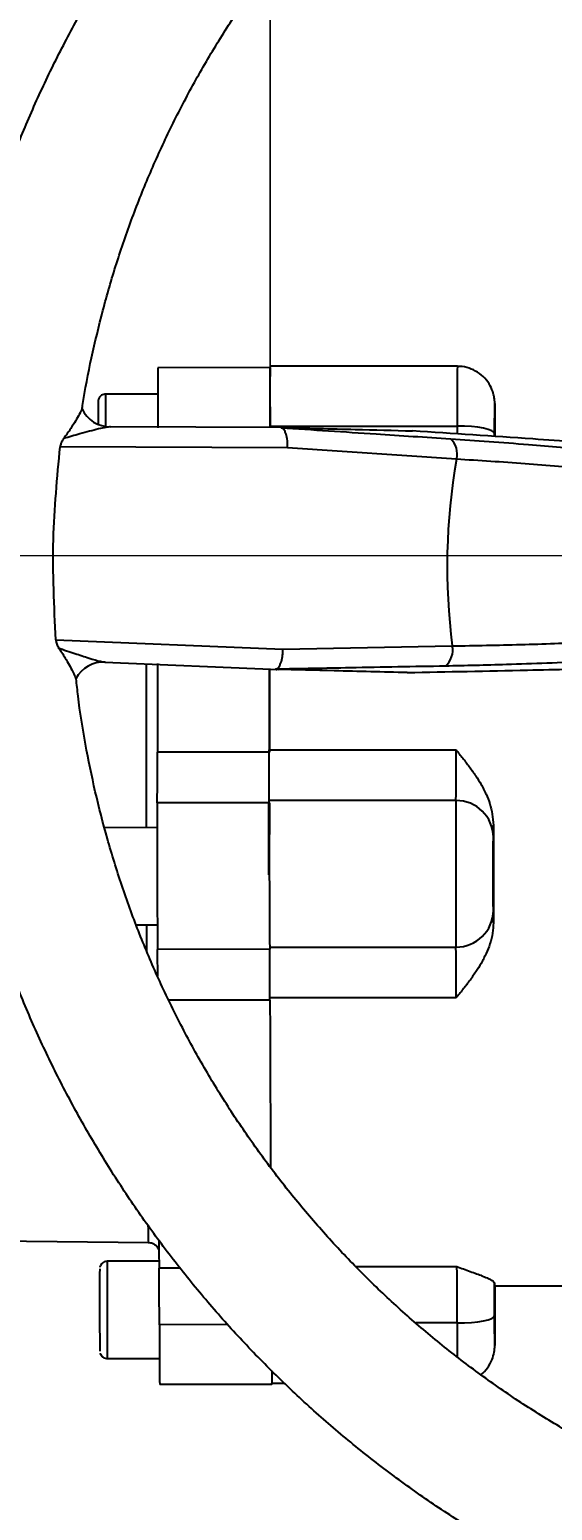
# Model space of a CAD drawing. Header units: millimetres. Extents: x 2312 to 3992, y 755 to 1943.
# Drawn here: x 2763.4 to 2833.3, y 987.7 to 1185.8 of the extents above; entities that cross this region are included whole.
import ezdxf

# ---------------------------------------------------------------- set-up
doc = ezdxf.new("R2010")
doc.units = ezdxf.units.MM
doc.layers.add('标注', color=3, linetype='Continuous', lineweight=13)
doc.styles.add('SLDTEXTSTYLE1', font='txt.shx', dxfattribs={"width": 0.7, "bigfont": 'gbcbig.shx'})
doc.styles.get("Standard").update_dxf_attribs({"font": 'arial.ttf'})
doc.dimstyles.new('AM_ISO', dxfattribs={"dimtxt": 3.5, "dimasz": 3.5, "dimexe": 1, "dimexo": 1, "dimgap": 1.5, "dimtad": 1, "dimdsep": 46, "dimtxsty": 'Standard', "dimcen": 0, "dimclrd": 256, "dimclre": 256, "dimclrt": 2, "dimadec": 0, "dimazin": 2, "dimtp": 0.1, "dimtm": 0.1, "dimtfac": 0.71, "dimtdec": 3, "dimtmove": 0, "dimatfit": 3, "dimfxl": 0, "dimlwd": -1, "dimlwe": -1, "dimarcsym": 0})
doc.dimstyles.new('SLDDIMSTYLE12$0', dxfattribs={"dimtxt": 12, "dimasz": 10, "dimexe": 0, "dimexo": 0.0625, "dimgap": 0.875, "dimtad": 1, "dimdec": 1, "dimlfac": 1.8, "dimrnd": 1e-09, "dimzin": 12, "dimdsep": 46, "dimtxsty": 'SLDTEXTSTYLE1', "dimcen": 0.09, "dimdle": 8.16, "dimclrd": 3, "dimclre": 3, "dimadec": 0, "dimazin": 3, "dimtfac": 1, "dimtdec": 1, "dimtofl": 0, "dimtmove": 0, "dimatfit": 3, "dimfxl": 0, "dimfrac": 2, "dimtolj": 1, "dimlwd": 5, "dimlwe": 5, "dimarcsym": 0})

# ---------------------------------------------------------------- blocks, each defined once
blk = doc.blocks.new('*D33')
at = {"layer": 'Defpoints', "color": 0, "transparency": 16777216}
for p in [(2795.57, 1275.79), (2795.57, 1140.08), (2901.6, 1115.37)]:
    blk.add_point(p, dxfattribs=at)
at = {"layer": '标注', "color": 3, "linetype": 'Continuous', "lineweight": 5, "transparency": 16777216}
for p, q in [((2795.57, 1140.14), (2795.57, 1275.79)), ((2891.6, 1275.79), (2805.57, 1275.79))]:
    blk.add_line(p, q, dxfattribs=at)
at = {"layer": '标注', "color": 3, "lineweight": 5, "transparency": 16777216}
blk.add_line((2901.6, 1115.43), (2901.6, 1275.79), dxfattribs=at)
at = {"layer": '标注', "color": 3, "transparency": 16777216}
for points in [[(2805.57, 1277.46), (2805.57, 1274.12), (2795.57, 1275.79)], [(2891.6, 1277.46), (2891.6, 1274.12), (2901.6, 1275.79)]]:
    blk.add_solid(points, dxfattribs=at)
at = {"layer": '标注', "color": 0, "transparency": 16777216, "insert": (2848.58, 1281.67), "char_height": 10, "attachment_point": 5, "style": 'SLDTEXTSTYLE1'}
blk.add_mtext('\\A1;106', dxfattribs=at)
blk = doc.blocks.new('*D34')
at = {"layer": 'Defpoints', "color": 0, "transparency": 16777216}
for p in [(2657.64, 1275.55), (2795.63, 1140.74), (2657.64, 1094.72)]:
    blk.add_point(p, dxfattribs=at)
at = {"layer": '标注', "color": 3, "linetype": 'Continuous', "lineweight": 5, "transparency": 16777216}
for p, q in [((2657.64, 1094.78), (2657.64, 1275.55)), ((2785.63, 1275.55), (2667.64, 1275.55))]:
    blk.add_line(p, q, dxfattribs=at)
at = {"layer": '标注', "color": 3, "lineweight": 5, "transparency": 16777216}
blk.add_line((2795.63, 1140.8), (2795.63, 1275.55), dxfattribs=at)
at = {"layer": '标注', "color": 3, "transparency": 16777216}
for points in [[(2667.64, 1277.21), (2667.64, 1273.88), (2657.64, 1275.55)], [(2785.63, 1277.21), (2785.63, 1273.88), (2795.63, 1275.55)]]:
    blk.add_solid(points, dxfattribs=at)
at = {"layer": '标注', "color": 0, "transparency": 16777216, "insert": (2726.63, 1281.42), "char_height": 10, "attachment_point": 5, "style": 'SLDTEXTSTYLE1'}
blk.add_mtext('\\A1;138', dxfattribs=at)
blk = doc.blocks.new('*D39')
at = {"layer": 'Defpoints', "color": 0, "transparency": 16777216}
for p in [(2901.6, 1115.37), (2752.33, 876.04), (2902.35, 876.04)]:
    blk.add_point(p, dxfattribs=at)
at = {"layer": '标注', "linetype": 'ByBlock', "transparency": 16777216}
for p, q in [((2900.6, 1115.37), (2751.33, 1115.37)), ((2752.33, 1111.87), (2752.33, 879.54)), ((2901.35, 876.04), (2751.33, 876.04))]:
    blk.add_line(p, q, dxfattribs=at)
at = {"layer": '标注', "transparency": 16777216}
for points in [[(2751.75, 1111.87), (2752.92, 1111.87), (2752.33, 1115.37)], [(2751.75, 879.54), (2752.92, 879.54), (2752.33, 876.04)]]:
    blk.add_solid(points, dxfattribs=at)
at = {"layer": '标注', "color": 2, "transparency": 16777216, "insert": (2741.69, 982.48), "char_height": 8, "attachment_point": 5, "rotation": 90}
blk.add_mtext('\\A1;{\\fSimSun|b0|i0|c134|p2;\\H2.28571x;245}', dxfattribs=at)

msp = doc.modelspace()

# ---------------------------------------------------------------- linework, layer by layer
at = {"color": 7, "linetype": 'Continuous', "lineweight": 25}
for p, q in [((2795.58, 1140.556), (2780.58, 1140.531)), ((2820.626, 1140.74), (2795.627, 1140.74)), ((2780.562, 1137.03), (2773.586, 1137.018)), ((2795.598, 1134.556), (2795.582, 1134.556)), ((2797.146, 1132.536), (2774.162, 1132.639)), ((2795.596, 1132.745), (2820.596, 1132.745)), ((2820.596, 1132.745), (2820.595, 1131.647)), ((2825.611, 1131.359), (2825.611, 1131.743)), ((2825.642, 1131.724), (2825.642, 1131.357)), ((2797.911, 1129.812), (2767.502, 1129.982)), ((2820.507, 1128.307), (2797.911, 1129.812)), ((2766.914, 1104.154), (2797.3, 1102.895)), ((2797.3, 1102.895), (2819.939, 1103.336)), ((2773.456, 1101.176), (2796.714, 1100.187)), ((2795.461, 1089.424), (2820.461, 1089.424)), ((2795.503, 1089.142), (2780.504, 1089.116)), ((2795.491, 1082.357), (2780.491, 1082.331)), ((2820.438, 1082.653), (2795.438, 1082.653)), ((2780.479, 1079.03), (2773.503, 1079.018)), ((2825.454, 1079.376), (2825.453, 1072.843)), ((2825.453, 1072.843), (2825.454, 1066.31)), ((2777.674, 1066.026), (2780.502, 1066.03)), ((2779.082, 1062.556), (2779.074, 1066.028)), ((2795.525, 1062.756), (2780.525, 1062.73)), ((2795.525, 1063.052), (2820.437, 1063.052)), ((2795.56, 1055.971), (2782.049, 1055.947)), ((2820.461, 1056.253), (2795.56, 1056.253)), ((2668.657, 1024.708), (2779.299, 1023.546)), ((2780.725, 1021.031), (2773.786, 1021.019)), ((2783.582, 1020.096), (2780.735, 1020.091)), ((2807.045, 1020.332), (2820.574, 1020.332)), ((2825.626, 1017.74), (2837.328, 1017.74)), ((2789.916, 1012.559), (2780.769, 1012.544)), ((2820.595, 1012.771), (2815.051, 1012.771)), ((2773.808, 1008.019), (2780.784, 1008.031)), ((2795.814, 1004.556), (2780.814, 1004.531)), ((2795.813, 1004.74), (2797.503, 1004.74))]:
    msp.add_line(p, q, dxfattribs=at)
at = {"color": 7, "linetype": 'Continuous', "lineweight": 25, "flags": 128}
for points in [[(2795.605, 1138.018), (2795.6, 1138.88), (2795.593, 1139.799), (2795.586, 1140.365), (2795.58, 1140.556), (2795.574, 1140.365), (2795.569, 1139.799), (2795.565, 1138.88), (2795.563, 1137.642), (2795.561, 1136.134), (2795.562, 1134.412), (2795.563, 1132.543)], [(2795.598, 1134.611), (2795.594, 1135.114), (2795.589, 1135.306)], [(2825.611, 1131.743), (2825.512, 1131.938), (2825.225, 1132.126), (2824.76, 1132.3), (2824.136, 1132.452), (2823.376, 1132.576), (2822.51, 1132.669), (2821.571, 1132.726), (2820.596, 1132.745)], [(2779.051, 1079.028), (2779.047, 1082.847), (2779.043, 1086.871), (2779.041, 1090.791), (2779.04, 1094.58), (2779.04, 1098.209), (2779.041, 1100.958)], [(2780.5, 1100.969), (2780.5, 1097.244), (2780.501, 1093.246), (2780.504, 1089.116)], [(2795.5, 1100.325), (2795.5, 1097.269), (2795.501, 1093.272), (2795.503, 1089.142)], [(2795.56, 1055.971), (2795.572, 1051.841), (2795.585, 1047.843), (2795.598, 1044.003), (2795.612, 1040.344), (2795.627, 1036.891), (2795.641, 1033.665), (2795.642, 1033.602)], [(2820.595, 1012.771), (2821.571, 1012.79), (2822.51, 1012.846), (2823.376, 1012.937), (2824.135, 1013.06), (2824.759, 1013.209), (2825.224, 1013.379), (2825.512, 1013.564), (2825.611, 1013.756)], [(2795.814, 1004.556), (2795.819, 1004.703), (2795.819, 1004.74)]]:
    msp.add_lwpolyline(points, dxfattribs=at)
at = {"color": 7, "linetype": 'Continuous', "lineweight": 25}
for centre, radius, start, end in [((3462.306, 1135.074), 681.748, 179.541407, 180.21484), ((3316.059, 1134.833), 495.468, 179.31687, 180.24137), ((3115.891, 1133.913), 342.319, 179.48022, 180.20538), ((2774.208, 1136.792), 4.155, 204.77841, 270.46524), ((3011.224, 1133.745), 238.648, 179.45574, 180.18586), ((2972.064, 1133.369), 176.485, 179.37109, 180.2593), ((2817.885, 1129.031), 2.72, 344.5637, 47.64383), ((2902.629, 1113.949), 83.368, 170.08306, 187.31384), ((2817.267, 1102.733), 2.74, 309.96674, 12.71412), ((2773.305, 1097.026), 4.154, 86.93105, 152.63732), ((2020.971, 1088.846), 799.491, 359.556166, 0.041404), ((1974.646, 1087.157), 805.86, 359.656869, 0.13928), ((4377.561, 1075.276), 1597.086, 179.746893, 180.450094), ((4392.561, 1075.302), 1597.086, 179.746893, 180.450094), ((4415.843, 1072.848), 1595.435, 179.647867, 180.351794), ((2820.485, 1077.698), 4.955, 0.61381, 90.55402), ((2820.487, 1068.006), 4.954, 269.42507, 359.36347), ((2331.456, 1057.861), 449.096, 0.16305, 0.62114), ((1989.685, 1055.159), 805.876, 0.057709, 0.540114), ((2009.855, 1056.823), 810.606, 359.959742, 0.440332), ((2828.098, 1025.743), 48.848, 179.99723, 182.57737), ((3838.147, 1031.757), 1057.476, 180.43092, 180.632087), ((3529.867, 1015.815), 756.099, 179.605647, 180.590773), ((1639.354, 1011.128), 1141.417, 0.071036, 0.449897), ((1674.118, 1013.316), 1146.478, 359.972786, 0.35061), ((3477.431, 1015.724), 704.657, 179.650904, 180.545322), ((3367.724, 1011.804), 586.955, 179.927763, 180.709962), ((5030.32, 1013.899), 2209.725, 180.029241, 180.147541), ((2873.875, 1006.37), 78.083, 180.01402, 181.33075)]:
    msp.add_arc(centre, radius, start, end, dxfattribs=at)
for points, knots in [([(3054.141, 1110.538), (3054.16, 1111.788), (3054.214, 1115.346), (3054.058, 1121.211), (3053.573, 1128.116), (3052.77, 1134.992), (3051.655, 1141.824), (3050.229, 1148.598), (3048.496, 1155.3), (3046.458, 1161.916), (3044.121, 1168.432), (3041.489, 1174.835), (3038.567, 1181.11), (3035.362, 1187.246), (3031.88, 1193.23), (3028.129, 1199.048), (3024.117, 1204.689), (3019.851, 1210.141), (3015.341, 1215.392), (3010.595, 1220.433), (3005.625, 1225.251), (3000.44, 1229.838), (2995.051, 1234.183), (2989.47, 1238.278), (2983.707, 1242.114), (2977.775, 1245.683), (2971.687, 1248.977), (2965.455, 1251.99), (2959.091, 1254.716), (2952.61, 1257.149), (2946.025, 1259.283), (2939.349, 1261.114), (2932.596, 1262.639), (2925.781, 1263.854), (2918.918, 1264.757), (2912.021, 1265.346), (2905.103, 1265.619), (2898.181, 1265.577), (2891.268, 1265.218), (2884.378, 1264.545), (2877.526, 1263.558), (2870.726, 1262.259), (2863.993, 1260.651), (2857.34, 1258.738), (2850.782, 1256.523), (2844.331, 1254.011), (2838.002, 1251.207), (2831.807, 1248.117), (2825.759, 1244.748), (2819.872, 1241.106), (2814.157, 1237.2), (2808.626, 1233.037), (2803.291, 1228.626), (2798.163, 1223.976), (2793.252, 1219.096), (2788.569, 1213.998), (2784.124, 1208.691), (2779.925, 1203.187), (2775.982, 1197.497), (2772.303, 1191.634), (2768.895, 1185.608), (2765.765, 1179.433), (2762.921, 1173.122), (2760.368, 1166.687), (2758.111, 1160.143), (2756.154, 1153.503), (2754.503, 1146.78), (2753.161, 1139.989), (2752.13, 1133.143), (2751.412, 1126.258), (2751.009, 1119.347), (2750.922, 1112.425), (2751.151, 1105.506), (2751.695, 1098.605), (2752.554, 1091.736), (2753.726, 1084.913), (2755.207, 1078.151), (2756.995, 1071.464), (2759.087, 1064.865), (2761.478, 1058.368), (2764.163, 1051.987), (2767.136, 1045.736), (2770.391, 1039.626), (2773.922, 1033.672), (2777.721, 1027.885), (2781.78, 1022.277), (2786.09, 1016.86), (2790.643, 1011.646), (2795.43, 1006.645), (2800.44, 1001.867), (2805.662, 997.323), (2811.086, 993.022), (2816.702, 988.973), (2822.495, 985.185), (2828.456, 981.665), (2834.571, 978.421), (2840.828, 975.459), (2847.214, 972.785), (2853.715, 970.406), (2860.317, 968.326), (2867.008, 966.55), (2873.773, 965.08), (2880.598, 963.921), (2887.468, 963.075), (2894.37, 962.543), (2901.29, 962.326), (2908.211, 962.426), (2915.122, 962.841), (2922.005, 963.571), (2928.849, 964.614), (2935.638, 965.969), (2942.358, 967.632), (2948.994, 969.6), (2955.535, 971.869), (2961.965, 974.434), (2968.271, 977.289), (2974.44, 980.43), (2980.459, 983.849), (2986.317, 987.538), (2991.999, 991.492), (2997.496, 995.7), (3002.795, 1000.155), (3007.884, 1004.847), (3012.755, 1009.767), (3017.396, 1014.903), (3021.797, 1020.246), (3025.951, 1025.785), (3029.847, 1031.507), (3033.478, 1037.4), (3036.836, 1043.454), (3039.915, 1049.654), (3042.707, 1055.989), (3045.208, 1062.444), (3047.411, 1069.007), (3049.312, 1075.663), (3050.908, 1082.399), (3052.195, 1089.201), (3053.17, 1096.055), (3053.818, 1102.825), (3054.069, 1107.659), (3054.132, 1110.191), (3054.141, 1110.538)], [0, 0, 0, 0, 0.00394, 0.0112049, 0.0184702, 0.0257355, 0.0330008, 0.0402662, 0.0475315, 0.0547968, 0.0620622, 0.0693275, 0.0765928, 0.0838581, 0.0911235, 0.0983888, 0.1056541, 0.1129194, 0.1201848, 0.1274501, 0.1347154, 0.1419807, 0.1492461, 0.1565114, 0.1637767, 0.171042, 0.1783074, 0.1855727, 0.192838, 0.2001033, 0.2073687, 0.214634, 0.2218993, 0.2291646, 0.2364299, 0.2436953, 0.2509606, 0.2582259, 0.2654913, 0.2727566, 0.2800219, 0.2872872, 0.2945526, 0.3018179, 0.3090832, 0.3163485, 0.3236139, 0.3308792, 0.3381445, 0.3454098, 0.3526752, 0.3599405, 0.3672058, 0.3744712, 0.3817365, 0.3890018, 0.3962671, 0.4035325, 0.4107978, 0.4180631, 0.4253284, 0.4325938, 0.4398591, 0.4471244, 0.4543898, 0.4616551, 0.4689204, 0.4761857, 0.4834511, 0.4907164, 0.4979817, 0.5052471, 0.5125124, 0.5197777, 0.527043, 0.5343084, 0.5415737, 0.548839, 0.5561043, 0.5633697, 0.570635, 0.5779003, 0.5851657, 0.592431, 0.5996963, 0.6069616, 0.614227, 0.6214923, 0.6287576, 0.6360229, 0.6432883, 0.6505536, 0.6578189, 0.6650842, 0.6723496, 0.6796149, 0.6868802, 0.6941455, 0.7014109, 0.7086762, 0.7159415, 0.7232068, 0.7304721, 0.7377375, 0.7450028, 0.7522681, 0.7595334, 0.7667988, 0.7740641, 0.7813294, 0.7885948, 0.7958601, 0.8031254, 0.8103907, 0.8176561, 0.8249214, 0.8321867, 0.839452, 0.8467174, 0.8539827, 0.861248, 0.8685133, 0.8757787, 0.883044, 0.8903093, 0.8975747, 0.90484, 0.9121053, 0.9193706, 0.926636, 0.9339013, 0.9411666, 0.948432, 0.9556973, 0.9629626, 0.9702279, 0.9774933, 0.9847586, 0.9920239, 0.9989071, 1, 1, 1, 1]), ([(2770.446, 1135.05), (2770.467, 1135.199), (2770.78, 1137.495), (2771.679, 1141.894), (2773.162, 1148.224), (2774.986, 1154.468), (2777.101, 1160.617), (2779.515, 1166.657), (2782.219, 1172.572), (2785.207, 1178.349), (2788.472, 1183.974), (2792.006, 1189.433), (2795.802, 1194.715), (2799.849, 1199.806), (2804.139, 1204.694), (2808.661, 1209.368), (2813.405, 1213.817), (2818.36, 1218.03), (2823.513, 1221.998), (2828.853, 1225.711), (2834.367, 1229.16), (2840.042, 1232.337), (2845.865, 1235.234), (2851.822, 1237.846), (2857.898, 1240.165), (2864.08, 1242.186), (2870.352, 1243.904), (2876.701, 1245.316), (2883.111, 1246.418), (2889.567, 1247.207), (2896.053, 1247.681), (2902.555, 1247.84), (2909.057, 1247.683), (2915.543, 1247.211), (2921.999, 1246.423), (2928.41, 1245.324), (2934.758, 1243.913), (2941.033, 1242.2), (2947.21, 1240.168), (2952.21, 1238.307), (2955.1, 1237.018), (2956.01, 1236.612)], [0, 0, 0, 0, 0.0018477, 0.0284935, 0.0551393, 0.0817852, 0.108431, 0.1350768, 0.1617227, 0.1883685, 0.2150143, 0.2416602, 0.268306, 0.2949518, 0.3215976, 0.3482435, 0.3748893, 0.4015351, 0.428181, 0.4548268, 0.4814726, 0.5081185, 0.5347643, 0.5614101, 0.588056, 0.6147018, 0.6413476, 0.6679935, 0.6946393, 0.7212852, 0.747931, 0.7745768, 0.8012227, 0.8278685, 0.8545144, 0.8811602, 0.9078061, 0.9344519, 0.9610978, 0.9877436, 1, 1, 1, 1]), ([(2825.642, 1131.783), (2825.642, 1131.866), (2825.642, 1132.116), (2825.641, 1132.608), (2825.64, 1133.247), (2825.639, 1133.911), (2825.637, 1134.487), (2825.635, 1134.959), (2825.633, 1135.316), (2825.631, 1135.563), (2825.629, 1135.732), (2825.627, 1135.832), (2825.622, 1135.981), (2825.613, 1136.123), (2825.597, 1136.298), (2825.552, 1136.636), (2825.411, 1137.277), (2825.036, 1138.194), (2824.332, 1139.175), (2823.36, 1139.994), (2822.215, 1140.522), (2821.268, 1140.762), (2820.734, 1140.718), (2820.619, 1140.708)], [0, 0, 0, 0, 0.0175493, 0.0528076, 0.109718, 0.1654148, 0.2216424, 0.2759631, 0.3270339, 0.3734749, 0.4140768, 0.4489289, 0.46429, 0.4741076, 0.484813, 0.5033373, 0.546741, 0.6228746, 0.7106244, 0.7989533, 0.8873068, 0.9756623, 1, 1, 1, 1]), ([(2773.585, 1137.004), (2773.501, 1137.004), (2773.311, 1137.002), (2773.055, 1136.879), (2772.85, 1136.708), (2772.719, 1136.528), (2772.644, 1136.363), (2772.609, 1136.232), (2772.596, 1136.149), (2772.591, 1136.106), (2772.59, 1136.091), (2772.589, 1136.083)], [0, 0, 0, 0, 0.1569726, 0.35735, 0.5213956, 0.6601677, 0.7752942, 0.8642669, 0.9186317, 0.9555266, 1, 1, 1, 1]), ([(2770.436, 1135.051), (2770.423, 1135.021), (2770.387, 1134.944), (2769.945, 1134.049), (2769.125, 1132.689), (2768.302, 1131.528), (2767.985, 1131.08)], [0, 0, 0, 0, 0.11736166, 0.31035208, 0.73407588, 1, 1, 1, 1]), ([(2825.611, 1131.743), (2825.612, 1132.274), (2825.613, 1133.371), (2825.616, 1134.697), (2825.621, 1135.552), (2825.626, 1135.833), (2825.632, 1135.546), (2825.637, 1134.685), (2825.64, 1133.354), (2825.641, 1132.257), (2825.642, 1131.724)], [0, 0, 0, 0, 0.1212571, 0.25, 0.3787429, 0.5, 0.6212571, 0.75, 0.8787429, 1, 1, 1, 1]), ([(2767.972, 1131.063), (2767.876, 1130.918), (2767.705, 1130.664), (2767.549, 1130.277), (2767.513, 1130.054), (2767.502, 1129.982)], [0, 0, 0, 0, 0.4689434, 0.8283699, 1, 1, 1, 1]), ([(2774.242, 1132.637), (2774.037, 1132.623), (2773.589, 1132.591), (2772.218, 1132.26), (2770.339, 1131.748), (2768.705, 1131.285), (2767.977, 1131.078)], [0, 0, 0, 0, 0.1439199, 0.3134063, 0.6940338, 1, 1, 1, 1]), ([(2797.235, 1132.535), (2797.171, 1132.536), (2797.085, 1132.538), (2797.04, 1132.534), (2797.04, 1132.53), (2797.049, 1132.528), (2797.053, 1132.526)], [0, 0, 0, 0, 0.61962747, 0.82941185, 0.91750655, 1, 1, 1, 1]), ([(2797.911, 1129.812), (2797.913, 1129.847), (2797.918, 1129.945), (2797.925, 1130.276), (2797.895, 1130.895), (2797.764, 1131.55), (2797.581, 1132.011), (2797.367, 1132.371), (2797.177, 1132.465), (2797.053, 1132.526)], [0, 0, 0, 0, 0.0260683, 0.075332, 0.2510276, 0.500322, 0.6321635, 0.7609991, 1, 1, 1, 1]), ([(2797.053, 1132.526), (2801.283, 1132.249), (2808.837, 1131.752), (2816.393, 1131.258), (2819.718, 1131.041)], [0, 0, 0, 0, 0.56, 1, 1, 1, 1]), ([(2797.235, 1132.535), (2800.481, 1132.454), (2806.278, 1132.311), (2812.088, 1132.167), (2814.644, 1132.103)], [0, 0, 0, 0, 0.55999804, 1, 1, 1, 1]), ([(2842.134, 1130.242), (2838.326, 1130.498), (2829.158, 1131.117), (2819.999, 1131.739), (2814.644, 1132.103)], [0, 0, 0, 0, 0.4153517, 1, 1, 1, 1]), ([(2819.718, 1131.041), (2821.418, 1130.926), (2824.81, 1130.696), (2829.773, 1130.313), (2834.432, 1129.928), (2837.313, 1129.671), (2838.757, 1129.542)], [0, 0, 0, 0, 0.2800318, 0.5584059, 0.7786039, 1, 1, 1, 1]), ([(2766.914, 1104.154), (2766.701, 1108.632), (2766.29, 1117.257), (2767.108, 1125.851), (2767.502, 1129.982)], [0, 0, 0, 0, 0.5192474, 1, 1, 1, 1]), ([(2838.517, 1126.988), (2837.064, 1127.109), (2834.098, 1127.356), (2829.602, 1127.699), (2825.007, 1128.026), (2822.025, 1128.212), (2820.507, 1128.307)], [0, 0, 0, 0, 0.2354218, 0.4805713, 0.7354356, 1, 1, 1, 1]), ([(2766.914, 1104.154), (2766.938, 1104.007), (2766.994, 1103.65), (2767.189, 1103.28), (2767.326, 1103.067), (2767.365, 1103.007)], [0, 0, 0, 0, 0.3341922, 0.8094529, 1, 1, 1, 1]), ([(2819.939, 1103.336), (2821.461, 1103.36), (2824.448, 1103.406), (2829.052, 1103.52), (2833.559, 1103.656), (2836.533, 1103.767), (2837.99, 1103.822)], [0, 0, 0, 0, 0.2645653, 0.51943, 0.7645791, 1, 1, 1, 1]), ([(2767.235, 1103.072), (2767.99, 1102.818), (2769.426, 1102.335), (2771.32, 1101.721), (2772.744, 1101.274), (2773.322, 1101.201), (2773.527, 1101.175)], [0, 0, 0, 0, 0.3160651, 0.6017127, 0.8581739, 1, 1, 1, 1]), ([(2767.347, 1103.034), (2767.677, 1102.518), (2768.426, 1101.347), (2769.145, 1099.999), (2769.511, 1099.198), (2769.609, 1098.945), (2769.614, 1098.938), (2769.615, 1098.936)], [0, 0, 0, 0, 0.297295, 0.6739268, 0.8381962, 0.9577746, 1, 1, 1, 1]), ([(2796.319, 1100.215), (2796.445, 1100.271), (2796.639, 1100.358), (2796.87, 1100.71), (2797.074, 1101.164), (2797.234, 1101.813), (2797.292, 1102.431), (2797.3, 1102.762), (2797.3, 1102.861), (2797.3, 1102.895)], [0, 0, 0, 0, 0.2389974, 0.3678339, 0.4996781, 0.7489725, 0.9246803, 0.9739406, 1, 1, 1, 1]), ([(2795.477, 1100.24), (2795.474, 1098.702), (2795.468, 1095.249), (2795.464, 1091.502), (2795.461, 1089.424)], [0, 0, 0, 0, 0.4455921, 1, 1, 1, 1]), ([(2796.319, 1100.215), (2796.315, 1100.214), (2796.306, 1100.212), (2796.306, 1100.208), (2796.35, 1100.201), (2796.436, 1100.199), (2796.5, 1100.197)], [0, 0, 0, 0, 0.0824935, 0.1705882, 0.3803725, 1, 1, 1, 1]), ([(2819.027, 1100.633), (2814.787, 1100.556), (2807.217, 1100.417), (2799.649, 1100.276), (2796.319, 1100.215)], [0, 0, 0, 0, 0.56, 1, 1, 1, 1]), ([(2813.91, 1099.766), (2810.657, 1099.846), (2804.848, 1099.99), (2799.051, 1100.134), (2796.5, 1100.197)], [0, 0, 0, 0, 0.5600022, 1, 1, 1, 1]), ([(2813.91, 1099.766), (2819.275, 1099.878), (2828.452, 1100.071), (2837.638, 1100.26), (2841.453, 1100.338)], [0, 0, 0, 0, 0.5846705, 1, 1, 1, 1]), ([(2838.114, 1101.252), (2836.272, 1101.172), (2832.601, 1101.013), (2827.566, 1100.842), (2823.027, 1100.714), (2820.363, 1100.66), (2819.027, 1100.633)], [0, 0, 0, 0, 0.2815396, 0.5608619, 0.7796518, 1, 1, 1, 1]), ([(2950.381, 989.03), (2950.038, 988.891), (2947.686, 987.939), (2943.216, 986.459), (2936.981, 984.614), (2930.655, 983.101), (2924.265, 981.89), (2917.824, 980.992), (2911.346, 980.409), (2904.848, 980.14), (2898.344, 980.188), (2891.851, 980.551), (2885.382, 981.229), (2878.955, 982.221), (2872.583, 983.523), (2866.282, 985.134), (2860.066, 987.049), (2853.951, 989.263), (2847.95, 991.772), (2842.079, 994.57), (2836.35, 997.649), (2830.778, 1001.003), (2825.375, 1004.624), (2820.155, 1008.502), (2815.129, 1012.63), (2810.309, 1016.997), (2805.707, 1021.593), (2801.334, 1026.407), (2797.2, 1031.428), (2793.315, 1036.643), (2789.687, 1042.042), (2786.326, 1047.61), (2783.24, 1053.335), (2780.435, 1059.202), (2777.919, 1065.2), (2775.696, 1071.312), (2773.775, 1077.525), (2772.151, 1083.824), (2770.857, 1090.196), (2770.023, 1095.241), (2769.729, 1098.169), (2769.651, 1098.94)], [0, 0, 0, 0, 0.0045508, 0.0311973, 0.0578437, 0.0844902, 0.1111367, 0.1377831, 0.1644296, 0.1910761, 0.2177225, 0.244369, 0.2710155, 0.2976619, 0.3243084, 0.3509549, 0.3776013, 0.4042478, 0.4308943, 0.4575408, 0.4841872, 0.5108337, 0.5374802, 0.5641266, 0.5907731, 0.6174196, 0.6440661, 0.6707125, 0.697359, 0.7240055, 0.750652, 0.7772984, 0.8039449, 0.8305914, 0.8572378, 0.8838843, 0.9105308, 0.9371772, 0.9638237, 0.9904702, 1, 1, 1, 1]), ([(2820.461, 1089.424), (2820.757, 1089.056), (2821.349, 1088.32), (2822.235, 1087.17), (2823.058, 1086.006), (2823.827, 1084.779), (2824.469, 1083.536), (2825.203, 1081.763), (2825.353, 1080.339), (2825.454, 1079.376)], [0, 0, 0, 0, 0.1252298, 0.2504492, 0.3832483, 0.500781, 0.6306398, 0.7499876, 1, 1, 1, 1]), ([(2795.412, 1072.721), (2795.412, 1072.77), (2795.412, 1073.939), (2795.414, 1076.307), (2795.419, 1079.302), (2795.427, 1081.644), (2795.434, 1082.317), (2795.438, 1082.653)], [0, 0, 0, 0, 0.0108188, 0.2581141, 0.5054094, 0.7527047, 1, 1, 1, 1]), ([(2825.428, 1072.858), (2825.428, 1073.413), (2825.428, 1074.555), (2825.431, 1076.081), (2825.435, 1077.256), (2825.439, 1077.589), (2825.441, 1077.751)], [0, 0, 0, 0, 0.2425142, 0.5, 0.7574858, 1, 1, 1, 1]), ([(2825.441, 1067.951), (2825.439, 1068.114), (2825.435, 1068.452), (2825.431, 1069.632), (2825.428, 1071.161), (2825.428, 1072.304), (2825.428, 1072.858)], [0, 0, 0, 0, 0.2425142, 0.5, 0.7574858, 1, 1, 1, 1]), ([(2825.454, 1066.31), (2825.43, 1065.843), (2825.378, 1064.876), (2825.008, 1063.496), (2824.474, 1062.146), (2823.826, 1060.903), (2823.058, 1059.675), (2822.234, 1058.509), (2821.349, 1057.358), (2820.757, 1056.621), (2820.461, 1056.253)], [0, 0, 0, 0, 0.12094049, 0.25060848, 0.36985279, 0.49961754, 0.61704719, 0.74975088, 0.87490074, 1, 1, 1, 1]), ([(2779.282, 1023.546), (2779.471, 1023.526), (2779.808, 1023.49), (2780.209, 1023.248), (2780.472, 1022.982), (2780.627, 1022.729), (2780.703, 1022.538), (2780.722, 1022.467), (2780.73, 1022.439)], [0, 0, 0, 0, 0.2677957, 0.4788404, 0.6556612, 0.8052158, 0.9239623, 1, 1, 1, 1]), ([(2773.783, 1021.003), (2773.707, 1021.004), (2773.524, 1021.006), (2773.27, 1020.889), (2773.06, 1020.72), (2772.926, 1020.539), (2772.847, 1020.374), (2772.821, 1020.273), (2772.81, 1020.231)], [0, 0, 0, 0, 0.1661863, 0.4041982, 0.5983506, 0.7625575, 0.8991004, 1, 1, 1, 1]), ([(2820.574, 1020.332), (2820.871, 1020.217), (2821.466, 1019.988), (2822.356, 1019.662), (2823.184, 1019.359), (2823.959, 1019.069), (2824.605, 1018.805), (2825.345, 1018.469), (2825.501, 1018.274), (2825.606, 1018.142)], [0, 0, 0, 0, 0.1252298, 0.2504492, 0.3832483, 0.500781, 0.6306398, 0.7499876, 1, 1, 1, 1]), ([(2825.606, 1018.142), (2825.612, 1017.88), (2825.619, 1017.614), (2825.626, 1017.744), (2825.626, 1017.746)], [0, 0, 0, 0, 0.9844806, 1, 1, 1, 1]), ([(2825.646, 1017.74), (2825.645, 1017.165), (2825.643, 1015.892), (2825.642, 1014.501), (2825.642, 1013.737)], [0, 0, 0, 0, 0.4513166, 1, 1, 1, 1]), ([(2823.787, 1005.869), (2823.792, 1005.872), (2824.152, 1006.098), (2824.694, 1006.781), (2825.284, 1007.796), (2825.529, 1008.671), (2825.601, 1009.209), (2825.619, 1009.456), (2825.628, 1009.652), (2825.628, 1009.752), (2825.632, 1009.977), (2825.634, 1010.345), (2825.637, 1010.922), (2825.639, 1011.628), (2825.64, 1012.339), (2825.641, 1013.033), (2825.642, 1013.544), (2825.642, 1013.853), (2825.642, 1013.913)], [0, 0, 0, 0, 0.00163734, 0.11570072, 0.22977388, 0.32090005, 0.36146512, 0.37687983, 0.39473073, 0.44836211, 0.51067497, 0.59362264, 0.68732112, 0.77779215, 0.85500173, 0.91566326, 0.98361154, 1, 1, 1, 1]), ([(2825.617, 1010.701), (2825.617, 1010.757), (2825.615, 1011.086), (2825.612, 1012.151), (2825.611, 1013.232), (2825.611, 1013.756)], [0, 0, 0, 0, 0.09445247, 0.5607838, 1, 1, 1, 1]), ([(2825.642, 1013.737), (2825.641, 1013.206), (2825.64, 1012.109), (2825.636, 1010.784), (2825.631, 1009.925), (2825.626, 1009.656), (2825.621, 1009.883), (2825.618, 1010.444), (2825.617, 1010.701)], [0, 0, 0, 0, 0.1674998, 0.3453401, 0.5231805, 0.6906803, 0.8581801, 1, 1, 1, 1]), ([(2772.849, 1008.74), (2772.855, 1008.719), (2772.883, 1008.607), (2772.97, 1008.454), (2773.067, 1008.347), (2773.1, 1008.311)], [0, 0, 0, 0, 0.1369638, 0.7134701, 1, 1, 1, 1]), ([(2773.1, 1008.311), (2773.182, 1008.245), (2773.355, 1008.104), (2773.616, 1008.012), (2773.772, 1008.029), (2773.809, 1008.033)], [0, 0, 0, 0, 0.4040847, 0.8568612, 1, 1, 1, 1])]:
    msp.add_open_spline(points, degree=3, knots=knots, dxfattribs=at)
for points in [[(2795.438, 1082.653), (2795.44, 1082.895), (2795.446, 1083.378), (2795.453, 1084.931), (2795.458, 1086.949), (2795.46, 1088.599), (2795.461, 1089.424)], [(2825.441, 1077.751), (2825.443, 1077.936), (2825.448, 1078.305), (2825.452, 1079.019), (2825.454, 1079.376)], [(2825.454, 1066.31), (2825.452, 1066.669), (2825.448, 1067.388), (2825.443, 1067.763), (2825.441, 1067.951)], [(2825.611, 1013.756), (2825.61, 1014.519), (2825.609, 1016.044), (2825.607, 1017.443), (2825.606, 1018.142)]]:
    msp.add_open_spline(points, degree=3, dxfattribs=at)

# ---------------------------------------------------------------- dimensions: what is measured, and where the dimension line sits
at = {"layer": '标注'}
for base, p1, p2, text, picture, middle in [((2657.643, 1275.547), (2795.627, 1140.74), (2657.643, 1094.722), '138', '*D34', (2726.635, 1281.422)), ((2795.572, 1275.79), (2901.598, 1115.372), (2795.572, 1140.082), '106', '*D33', (2848.585, 1281.665))]:
    dim = msp.add_linear_dim(base=base, p1=p1, p2=p2, text=text, dimstyle='SLDDIMSTYLE12$0', override={"dimtxt": 10, "dimtdec": 3, "dimtzin": 0}, dxfattribs=at)
    dim.commit()
    dim.dimension.update_dxf_attribs({"geometry": picture, "text_midpoint": middle})
dim = msp.add_linear_dim(base=(2752.332, 876.036), p1=(2901.598, 1115.372), p2=(2902.35, 876.036), angle=90, text='{\\fSimSun|b0|i0|c134|p2;\\H2.28571x;245}', dimstyle='AM_ISO', override={"dimtxt": 8, "dimtp": 0, "dimtm": 0, "dimtfac": 1, "dimtolj": 1, "dimtzin": 0}, dxfattribs=at)
dim.commit()
dim.dimension.update_dxf_attribs({"geometry": '*D39', "text_midpoint": (2752.332, 982.482), "dimtype": 160})

doc.saveas('drawing.dxf')
